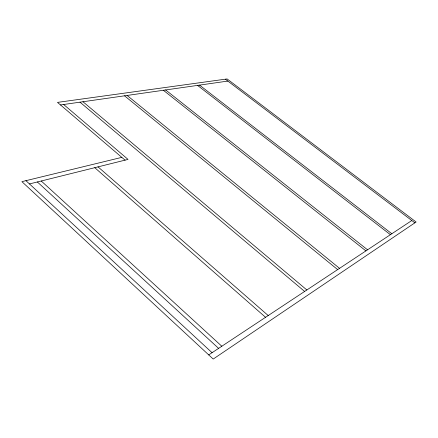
<?xml version="1.0" encoding="UTF-8"?>
<svg xmlns="http://www.w3.org/2000/svg" width="438" height="438" viewBox="0 0 438 438"><rect width="100%" height="100%" fill="white"/><g stroke="black" fill="none" stroke-linecap="round" stroke-linejoin="round"><path stroke-width="0.66" d="M208.734 354.9L411.802 220.528M29.472 183.938L128.022 159.405L63.647 104.496M121.808 157.368L21.9 181.65L213.207 359.056L416.1 222.011L227.125 78.944L57.498 102.388L125.054 160.144M60.493 104.95L227.826 81.079M225.34 79.19L414.863 222.849M199.542 85.114L391.818 233.75M197.543 85.399L390.4 234.691M165.641 89.949L367.553 249.808M163.374 90.272L365.916 250.892M127.119 95.446L339.543 268.346M124.534 95.812L337.649 269.6M82.963 101.742L306.857 289.972M79.99 102.169L304.629 291.445M98.041 166.873L268.209 315.546M94.767 167.683L265.559 317.298M41.271 181.004L221.82 346.244M37.378 181.973L218.611 348.369M25.935 180.67L212.069 352.694"/></g></svg>
